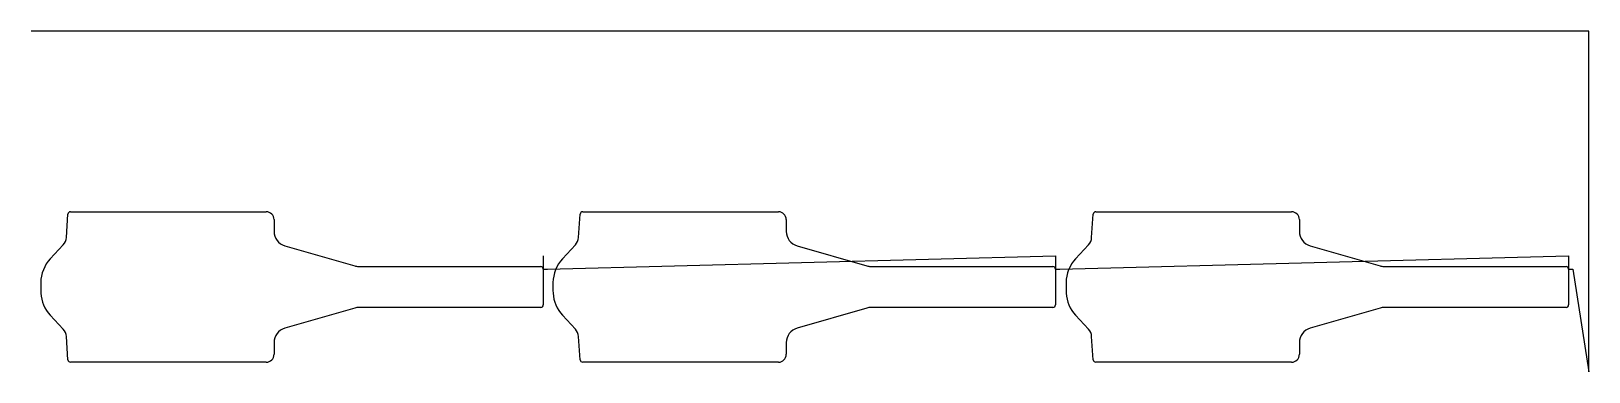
# Model space of a CAD drawing. Header units: metres. Extents: x 0 to 3081, y 0 to 673.
import ezdxf

# ---------------------------------------------------------------- set-up
doc = ezdxf.new("R2010")
doc.units = ezdxf.units.M

msp = doc.modelspace()

# ---------------------------------------------------------------- linework, layer by layer
at = {"layer": 'TOOL_0'}
for p, q in [((1.001, 672.697), (0.001, 672.697)), ((3081.104, 672.697), (1.001, 672.697)), ((3081.104, 0.997), (3081.104, 672.697)), ((69.605, 265.347), (72.822, 311.349)), ((77.81, 316), (464.989, 316)), ((1082.751, 265.346), (1085.968, 311.348)), ((1090.956, 315.999), (1478.135, 315.999)), ((2097.677, 265.345), (2100.894, 311.347)), ((2105.882, 315.998), (2493.061, 315.998)), ((480.489, 300.5), (480.489, 277.133)), ((1493.635, 300.499), (1493.635, 277.132)), ((2508.561, 300.498), (2508.561, 277.131)), ((37.893, 223.307), (63.273, 250.715)), ((501.858, 248.776), (640.074, 209.143)), ((1051.039, 223.306), (1076.419, 250.714)), ((1515.004, 248.775), (1653.22, 209.142)), ((2065.965, 223.305), (2091.345, 250.713)), ((2529.93, 248.774), (2668.146, 209.141)), ((1012.989, 228.994), (1012.989, 203.001)), ((1021.267, 203), (2026.135, 228.993)), ((2026.135, 228.993), (2026.135, 203)), ((2034.413, 202.999), (3041.061, 228.992)), ((3041.061, 228.992), (3041.061, 202.999)), ((647.176, 208.018), (1007.989, 208)), ((1012.989, 203.001), (1012.989, 132.001)), ((1012.989, 203), (1021.267, 203)), ((1660.322, 208.017), (2021.135, 207.999)), ((2026.135, 203), (2026.135, 132)), ((2026.135, 202.999), (2034.413, 202.999)), ((2675.248, 208.016), (3036.061, 207.998)), ((3041.061, 202.999), (3041.061, 131.999)), ((3041.061, 202.998), (3049.339, 202.998)), ((3049.339, 202.998), (3081.104, -0.003)), ((640.074, 125.858), (501.858, 86.225)), ((1007.989, 127.001), (648.205, 127.001)), ((1653.22, 125.857), (1515.004, 86.224)), ((2021.135, 127), (1661.351, 127)), ((2668.146, 125.856), (2529.93, 86.223)), ((3036.061, 126.999), (2676.277, 126.999)), ((63.273, 84.285), (37.894, 111.692)), ((1076.419, 84.284), (1051.04, 111.691)), ((2091.345, 84.283), (2065.966, 111.69)), ((72.822, 23.652), (69.605, 69.653)), ((1085.968, 23.651), (1082.751, 69.652)), ((2100.894, 23.65), (2097.677, 69.651)), ((480.489, 57.868), (480.489, 34.501)), ((1493.635, 57.867), (1493.635, 34.5)), ((2508.561, 57.866), (2508.561, 34.499)), ((464.989, 19.001), (77.81, 19.001)), ((1478.135, 19), (1090.956, 19)), ((2493.061, 18.999), (2105.882, 18.999)), ((3081.104, -0.003), (3081.104, 0.997)), ((3081.104, 0.997), (3081.104, -0.003)), ((3081.104, -0.003), (3081.104, 0.997)), ((3081.104, -0.003), (3081.104, -0.003))]:
    msp.add_line(p, q, dxfattribs=at)
for centre, radius, start, end in [((77.822, 310.987), 5.013, 90.137153, 175.859011), ((464.989, 300.5), 15.5, 0, 90), ((1090.968, 310.986), 5.013, 90.137153, 175.859011), ((1478.135, 300.499), 15.5, 0, 90), ((2105.894, 310.985), 5.013, 90.137153, 175.859011), ((2493.061, 300.498), 15.5, 0, 90), ((45.586, 267.055), 24.08, 317.266939, 355.932523), ((510.067, 277.192), 29.578, 180.114289, 253.886706), ((1058.732, 267.054), 24.08, 317.266939, 355.932523), ((1523.213, 277.191), 29.578, 180.114289, 253.886706), ((2073.658, 267.053), 24.08, 317.266939, 355.932523), ((2538.139, 277.19), 29.578, 180.114289, 253.886706), ((90.183, 174.99), 71.195, 137.261452, 179.051931), ((1103.329, 174.989), 71.195, 137.261452, 179.051931), ((2118.255, 174.988), 71.195, 137.261452, 179.051931), ((648.302, 238.108), 30.111, 254.141903, 267.856931), ((1007.989, 203), 5, 0, 90), ((1661.448, 238.107), 30.111, 254.141903, 267.856931), ((2021.135, 202.999), 5, 0, 90), ((2676.374, 238.106), 30.111, 254.141903, 267.856931), ((3036.061, 202.998), 5, 0, 90), ((399.225, 168.361), 380.307, 178.823741, 181.944748), ((90.014, 159.932), 71.018, 183.61433, 222.786001), ((1412.371, 168.36), 380.307, 178.823741, 181.944748), ((1103.16, 159.931), 71.018, 183.61433, 222.786001), ((2427.297, 168.359), 380.307, 178.823741, 181.944748), ((2118.086, 159.93), 71.018, 183.61433, 222.786001), ((648.205, 97.501), 29.5, 90, 105.999554), ((1007.989, 132.001), 5, 270, 0), ((1661.351, 97.5), 29.5, 90, 105.999554), ((2021.135, 132), 5, 270, 0), ((2676.277, 97.499), 29.5, 90, 105.999554), ((3036.061, 131.999), 5, 270, 0), ((45.586, 67.945), 24.08, 4.067477, 42.733061), ((510.068, 57.809), 29.578, 106.115155, 179.885715), ((1058.732, 67.944), 24.08, 4.067477, 42.733061), ((1523.214, 57.808), 29.578, 106.115155, 179.885715), ((2073.658, 67.943), 24.08, 4.067477, 42.733061), ((2538.14, 57.807), 29.578, 106.115155, 179.885715), ((464.989, 34.501), 15.5, 270, 0), ((1478.135, 34.5), 15.5, 270, 0), ((2493.061, 34.499), 15.5, 270, 0), ((77.822, 24.014), 5.013, 184.140989, 269.862847), ((1090.968, 24.013), 5.013, 184.140989, 269.862847), ((2105.894, 24.012), 5.013, 184.140989, 269.862847)]:
    msp.add_arc(centre, radius, start, end, dxfattribs=at)

doc.saveas('drawing.dxf')
